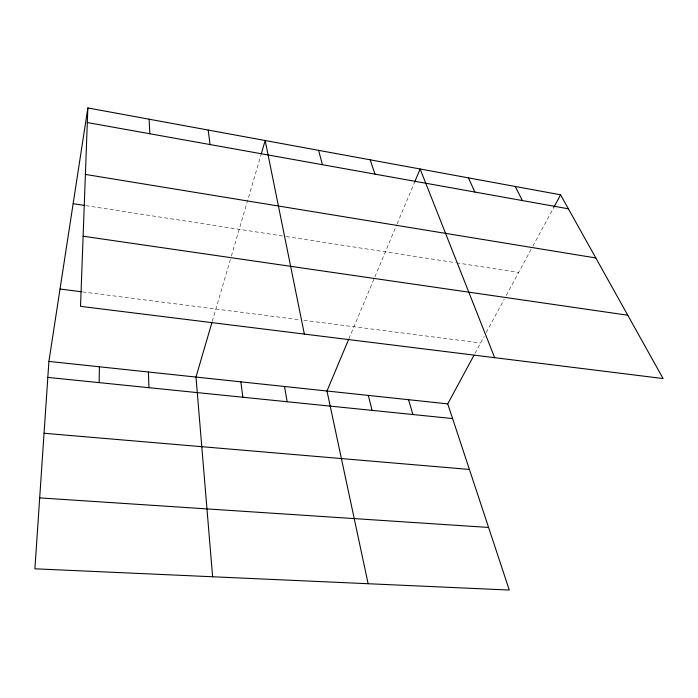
<?xml version="1.0" encoding="UTF-8"?>
<svg xmlns="http://www.w3.org/2000/svg" width="698" height="698" viewBox="0 0 698 698"><rect width="100%" height="100%" fill="white"/><g stroke="black" fill="none" stroke-linecap="round" stroke-linejoin="round"><path stroke-width="0.52" stroke-dasharray="3.49 2.62" d="M212.271 321.403L231.073 257.108M231.378 256.079L260.895 155.139M348.895 338.774L396.708 224.826M397.127 223.822L414.699 181.942M474.972 353.432L484.185 336.349M486.236 332.553L504.226 299.233M506.286 295.402L532.373 247.066M532.888 246.124L553.898 207.201M82.538 291.912L299.634 319.771M303.918 320.321L480.599 342.997M85.863 205.631L285.185 236.395M286.259 236.561L455.471 262.675M456.527 262.841L518.684 272.429"/><path stroke-width="1.05" d="M99.16 382.626L99.395 366.782M87.852 107.946L80.532 306.343L663.1 378.552L560.581 194.803L87.852 107.946L48.904 361.407L34.9 568.8L509.278 590.054L447.741 403.872L473.942 355.326M211.965 322.432L195.99 377.068L212.62 576.766M261.2 154.101L265.17 140.525L304.354 334.089M348.476 339.778L326.978 391.011L368.134 583.729M414.699 181.942L420.126 168.995L494.681 357.681M553.898 207.201L560.581 194.803M39.69 497.892L488.591 527.444M44.053 433.275L469.422 469.449M47.822 377.409L452.601 418.564M48.904 361.407L447.741 403.872M60.028 289.016L81.474 291.773M83.114 236.221L627.764 315.217M73.142 203.668L84.807 205.465M85.4 174.421L595.822 257.963M87.311 122.543L568.399 208.815M515.246 186.471L522.383 200.562M468.454 177.877L474.858 192.037M370.193 159.825L374.983 174.125M408.548 399.701L412.893 414.533M318.576 150.34L322.459 164.711M368.308 395.417L372.113 410.38M284.514 386.491L287.131 401.743M240.862 381.85L242.843 397.241M208.196 130.055L210.054 144.556M149.128 119.21L149.834 133.754M148.404 371.999L148.953 387.687"/></g></svg>
